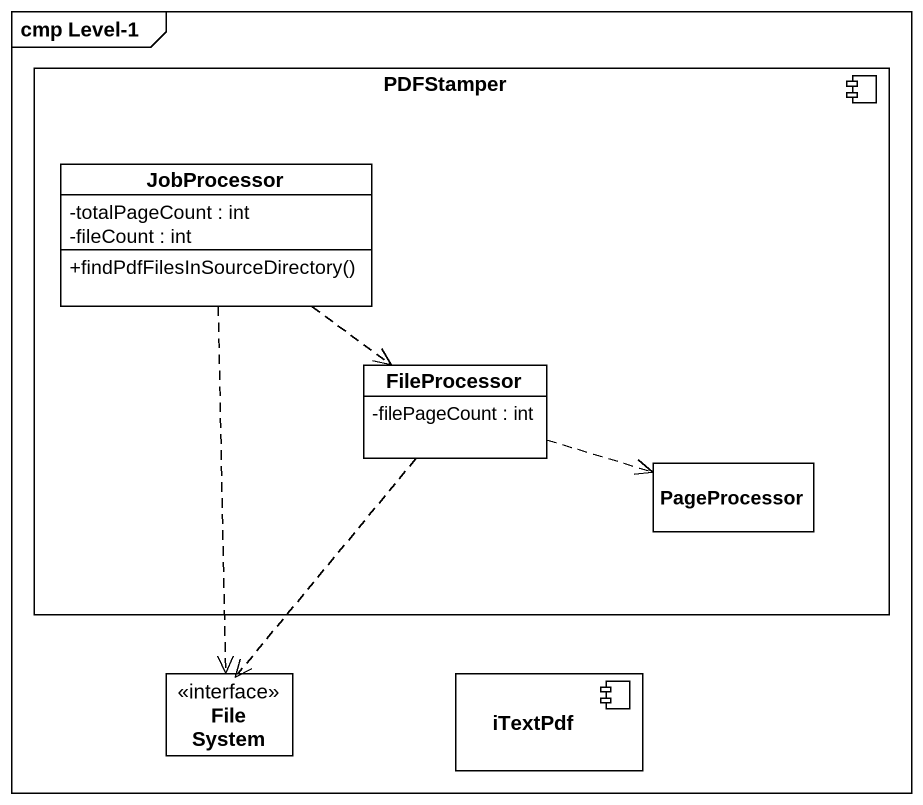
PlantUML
@startuml
mainframe cmp Level-1
allowmixing
hide circle
hide empty members
skinparam classAttributeIconSize 0
component PDFStamper {
  class JobProcessor {
    -totalPageCount : int
    -fileCount : int
    +findPdfFilesInSourceDirectory()
  }
  class FileProcessor {
    -filePageCount : int
  }
  class PageProcessor
}
interface "File System" as File_System
component iTextPdf
JobProcessor ..> FileProcessor
JobProcessor ..> File_System
FileProcessor .right.> PageProcessor
FileProcessor ..> File_System
@enduml
